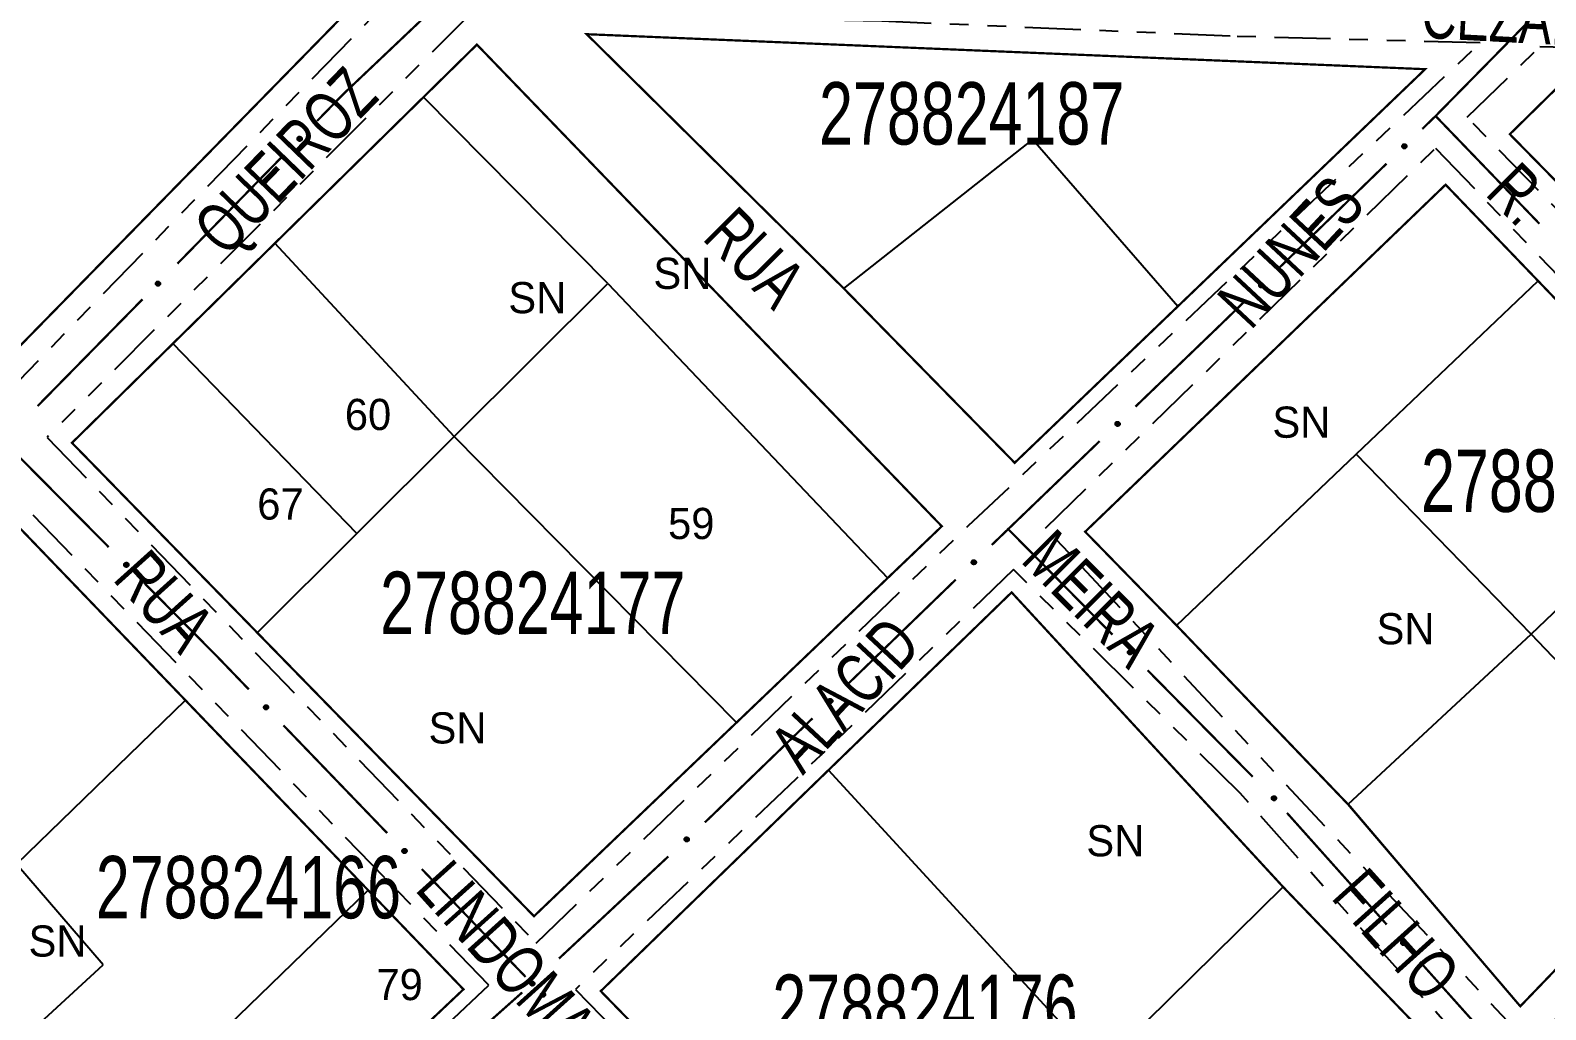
# Model space of a CAD drawing. Extents: x 203555 to 204724, y 4873703 to 4874787.
# Drawn here: x 203860 to 203981.5, y 4874256 to 4874334.5 of the extents above; entities that cross this region are included whole.
import ezdxf
from ezdxf.enums import TextEntityAlignment as Align

# ---------------------------------------------------------------- set-up
doc = ezdxf.new("R2010")
doc.units = 0
doc.header["$LTSCALE"] = 1.5
doc.header["$MEASUREMENT"] = 0
doc.linetypes.add('TRACO_25', pattern=[8, 3, -1, 1, -1, 1, -1])
for name, color, linetype in [('CD_MALHA_LOTES', 7, 'CONTINUOUS'), ('CD_TXT_QUADRA', 7, 'CONTINUOUS'), ('RU-QUADRA', 210, 'CONTINUOUS'), ('SV-EIXO-RUA-N-PAV', 6, 'CONTINUOUS'), ('SV-RUA-NAO-PAV', 7, 'CONTINUOUS'), ('SV-TXT-RUA-N-PAV', 7, 'CONTINUOUS'), ('Th_NmrPort', 1, 'CONTINUOUS')]:
    doc.layers.add(name, color=color, linetype=linetype)
doc.styles.add('ARIAL', font='ARIAL.SHX')

msp = doc.modelspace()

# ---------------------------------------------------------------- linework, layer by layer
at = {"layer": 'CD_MALHA_LOTES', "linetype": 'Continuous', "flags": 128}
for points in [[(203893.200002, 4874343.955575), (203824.637069, 4874273.919708)], [(203904.655196, 4874334.226836), (203925.279943, 4874313.830723)], [(203971.884347, 4874331.422369), (203904.655196, 4874334.226836)], [(203891.571604, 4874329.186409), (203895.849481, 4874333.393151)], [(203895.849481, 4874333.393151), (203910.413671, 4874318.306112), (203933.126473, 4874294.777928)], [(203952.061915, 4874312.417373), (203971.884347, 4874331.422369)], [(203978.672735, 4874326.209025), (203983.128644, 4874330.588056)], [(203879.657988, 4874317.4709), (203891.571604, 4874329.186409)], [(203906.340585, 4874314.247801), (203891.571604, 4874329.186409)], [(203925.279943, 4874313.830723), (203940.415735, 4874325.795951)], [(203940.415735, 4874325.795951), (203952.061915, 4874312.417373)], [(204013.588492, 4874290.680291), (203978.672735, 4874326.209025)], [(203944.622486, 4874294.341311), (203973.523222, 4874322.162892)], [(203973.523222, 4874322.162892), (203980.938029, 4874314.449555)], [(203871.473953, 4874309.422953), (203879.657988, 4874317.4709)], [(203894.013721, 4874301.965654), (203879.657988, 4874317.4709)], [(203894.013721, 4874301.965654), (203906.340585, 4874314.247801)], [(203906.340585, 4874314.247801), (203928.789664, 4874290.631695)], [(203966.34892, 4874300.549088), (203980.938029, 4874314.449555)], [(203980.938029, 4874314.449555), (203994.868806, 4874299.957907)], [(203938.970981, 4874299.866283), (203925.279943, 4874313.830723)], [(203952.061915, 4874312.417373), (203938.970981, 4874299.866283)], [(203871.473953, 4874309.422953), (203863.381709, 4874301.465272)], [(203886.212032, 4874294.192267), (203871.473953, 4874309.422953)], [(203863.381709, 4874301.465272), (203878.237977, 4874286.247139)], [(203886.212032, 4874294.192267), (203894.013721, 4874301.965654)], [(203916.666071, 4874279.040861), (203894.013721, 4874301.965654)], [(203951.950806, 4874286.830601), (203966.34892, 4874300.549088)], [(203980.378752, 4874286.1285), (203966.34892, 4874300.549088)], [(203872.479416, 4874280.829183), (203857.592425, 4874296.303203)], [(203933.126473, 4874294.777928), (203928.789664, 4874290.631695)], [(203878.237977, 4874286.247139), (203886.212032, 4874294.192267)], [(203951.950806, 4874286.830601), (203944.622486, 4874294.341311)], [(203980.378752, 4874286.1285), (203987.504586, 4874292.929445)], [(203928.789664, 4874290.631695), (203916.666071, 4874279.040861)], [(203924.038091, 4874275.228472), (203938.725425, 4874289.480021)], [(203938.725425, 4874289.480021), (203960.48979, 4874265.870202)], [(203900.428132, 4874263.516481), (203878.237977, 4874286.247139)], [(203965.698994, 4874272.488506), (203951.950806, 4874286.830601)], [(203965.698994, 4874272.488506), (203980.378752, 4874286.1285)], [(203994.267801, 4874271.628857), (203980.378752, 4874286.1285)], [(203858.921132, 4874267.703559), (203872.479416, 4874280.829183)], [(203872.479416, 4874280.829183), (203887.120728, 4874265.61053)], [(203916.666071, 4874279.040861), (203900.428132, 4874263.516481)], [(203905.780677, 4874257.51277), (203924.038091, 4874275.228472)], [(203945.86579, 4874251.46055), (203924.038091, 4874275.228472)], [(203979.511816, 4874256.296289), (203965.698994, 4874272.488506)], [(203994.267801, 4874271.628857), (203979.511816, 4874256.296289)], [(203865.873735, 4874259.628089), (203858.921132, 4874267.703559)], [(203873.284021, 4874252.188484), (203887.120728, 4874265.61053)], [(203887.120728, 4874265.61053), (203894.772014, 4874257.657536)], [(203945.86579, 4874251.46055), (203960.48979, 4874265.870202)], [(203960.48979, 4874265.870202), (203974.690797, 4874251.107733)], [(203852.050082, 4874246.892679), (203865.873735, 4874259.628089)], [(203894.772014, 4874257.657536), (203880.610414, 4874244.27095)], [(203928.835826, 4874233.854181), (203905.780677, 4874257.51277)]]:
    msp.add_lwpolyline(points, dxfattribs=at)
at = {"layer": 'RU-QUADRA', "linetype": 'Continuous', "const_width": 0.18, "flags": 128}
msp.add_lwpolyline([(203830.471254, 4874452.106836), (203865.747306, 4874446.957912), (203876.788056, 4874445.630853), (203887.691426, 4874444.320307), (203898.793381, 4874443.04344), (203899.726118, 4874412.7168), (203900.578315, 4874402.786014), (203901.573242, 4874392.707186), (203902.26671, 4874382.93282), (203905.585039, 4874343.114512), (203893.200002, 4874343.955575), (203824.637069, 4874273.919708)], dxfattribs=at)
for points in [[(203971.884347, 4874331.422369), (203904.655196, 4874334.226836), (203925.279943, 4874313.830723), (203938.970981, 4874299.866283)], [(203895.849481, 4874333.393151), (203879.657988, 4874317.4709), (203871.473953, 4874309.422953), (203863.381709, 4874301.465272), (203878.237977, 4874286.247139), (203900.428132, 4874263.516481), (203916.666071, 4874279.040861), (203933.126473, 4874294.777928), (203910.413671, 4874318.306112)], [(204044.129019, 4874329.216864), (203983.128644, 4874330.588056), (203978.672735, 4874326.209025), (203995.622335, 4874308.961859), (204013.588492, 4874290.680291), (204044.431059, 4874321.532972)], [(204008.67246, 4874285.5985), (203994.868806, 4874299.957907), (203980.938029, 4874314.449555), (203973.523222, 4874322.162892), (203944.622486, 4874294.341311), (203951.950806, 4874286.830601), (203965.698994, 4874272.488506), (203979.511816, 4874256.296289), (203994.267801, 4874271.628857), (204001.317471, 4874278.45256)], [(203866.421902, 4874230.858925), (203859.394606, 4874238.698846), (203852.050082, 4874246.892679), (203845.255002, 4874254.47353), (203837.855577, 4874263.036826), (203831.636477, 4874270.234142), (203857.592425, 4874296.303203), (203872.479416, 4874280.829183), (203887.120728, 4874265.61053), (203894.772014, 4874257.657536), (203880.610414, 4874244.27095)], [(203938.725425, 4874289.480021), (203924.038091, 4874275.228472), (203905.780677, 4874257.51277), (203928.835826, 4874233.854181), (203943.08798, 4874218.783937), (203958.894769, 4874234.951338), (203974.690797, 4874251.107733), (203960.48979, 4874265.870202)]]:
    msp.add_lwpolyline(points, close=True, dxfattribs=at)
at = {"layer": 'SV-EIXO-RUA-N-PAV', "const_width": 0.18}
for points in [[(203891.658212, 4874335.608728), (203885.852355, 4874330.104909)], [(203980.092444, 4874335.162023), (203973.080594, 4874328.032229)], [(203885.852355, 4874330.104909), (203885.213094, 4874329.498904)], [(203885.213094, 4874329.498904), (203883.03145, 4874327.269661)], [(203972.721895, 4874327.667497), (203971.653644, 4874326.631017)], [(203973.080594, 4874328.032229), (203972.721895, 4874327.667497)], [(203972.721895, 4874327.667497), (203981.049106, 4874319.027036)], [(203880.233708, 4874324.410877), (203871.840483, 4874315.834528)], [(203968.782848, 4874323.845604), (203960.170458, 4874315.489364)], [(203869.040115, 4874312.97832), (203860.628937, 4874304.419577)], [(203957.299662, 4874312.70395), (203955.864264, 4874311.311243)], [(203955.256515, 4874310.721571), (203948.660979, 4874304.374922)], [(203955.864264, 4874311.311243), (203955.256515, 4874310.721571)], [(203857.88156, 4874301.624), (203866.330656, 4874293.102687)], [(203945.778692, 4874301.601401), (203937.13183, 4874293.280836)], [(203938.378939, 4874294.621174), (203946.812639, 4874286.084624)], [(203869.147021, 4874290.262249), (203874.779751, 4874284.581373)], [(203934.249677, 4874290.507176), (203925.627563, 4874282.16097)], [(203874.779751, 4874284.581373), (203875.044546, 4874284.314315)], [(203875.044546, 4874284.314315), (203877.558248, 4874281.703932)], [(203949.623802, 4874283.239037), (203958.053444, 4874274.698478)], [(203880.332815, 4874278.822652), (203888.656515, 4874270.178809)], [(203922.753526, 4874279.378902), (203914.849921, 4874271.728213)], [(203914.849921, 4874271.728213), (203914.522428, 4874271.411199)], [(203960.80649, 4874271.798254), (203968.80105, 4874262.849119)], [(203914.522428, 4874271.411199), (203914.124584, 4874271.039878)], [(203911.200363, 4874268.310605), (203902.4277, 4874260.122786)], [(203891.431082, 4874267.297528), (203899.754782, 4874258.653686)], [(203971.467292, 4874259.867316), (203979.466063, 4874250.921945)], [(203899.48599, 4874257.412714), (203896.496353, 4874254.755259)]]:
    msp.add_lwpolyline(points, dxfattribs=at)
at = {"layer": 'SV-EIXO-RUA-N-PAV'}
for points in [[(203881.811748, 4874325.865963), (203881.812969, 4874325.81707), (203881.80402, 4874325.774799), (203881.786409, 4874325.741691), (203881.763217, 4874325.716492), (203881.736588, 4874325.693385), (203881.7046, 4874325.676012), (203881.664826, 4874325.664594), (203881.615788, 4874325.663025), (203881.573088, 4874325.675038), (203881.539706, 4874325.690568), (203881.512038, 4874325.713237), (203881.490024, 4874325.739482), (203881.473077, 4874325.773306), (203881.461899, 4874325.813726), (203881.461515, 4874325.863074), (203881.470572, 4874325.904455), (203881.488448, 4874325.936031), (203881.511414, 4874325.963702), (203881.538883, 4874325.986967), (203881.570382, 4874326.00384), (203881.611099, 4874326.015021), (203881.65981, 4874326.014755), (203881.701186, 4874326.006192), (203881.733004, 4874325.988765), (203881.759738, 4874325.965541), (203881.783239, 4874325.939114), (203881.802041, 4874325.907686), (203881.811748, 4874325.865963)], [(203970.39802, 4874325.259358), (203970.397975, 4874325.21045), (203970.387935, 4874325.168425), (203970.369473, 4874325.135784), (203970.345637, 4874325.111194), (203970.318418, 4874325.088784), (203970.285992, 4874325.072245), (203970.245935, 4874325.061859), (203970.196873, 4874325.061561), (203970.154499, 4874325.074675), (203970.121529, 4874325.091063), (203970.094458, 4874325.114441), (203970.07313, 4874325.141247), (203970.057064, 4874325.175499), (203970.046936, 4874325.216194), (203970.047829, 4874325.265536), (203970.057955, 4874325.306668), (203970.076641, 4874325.337771), (203970.100317, 4874325.364839), (203970.128379, 4874325.387384), (203970.160303, 4874325.403437), (203970.201296, 4874325.41356), (203970.249984, 4874325.412033), (203970.291124, 4874325.402402), (203970.322481, 4874325.384157), (203970.348604, 4874325.360249), (203970.371413, 4874325.333223), (203970.389396, 4874325.301319), (203970.39802, 4874325.259358)], [(203870.449629, 4874314.255513), (203870.450747, 4874314.206617), (203870.44171, 4874314.164365), (203870.424029, 4874314.131294), (203870.400785, 4874314.106145), (203870.374107, 4874314.083093), (203870.342083, 4874314.065787), (203870.302286, 4874314.054452), (203870.253244, 4874314.052986), (203870.21057, 4874314.065089), (203870.17722, 4874314.080688), (203870.1496, 4874314.103416), (203870.127641, 4874314.129707), (203870.110764, 4874314.163566), (203870.099671, 4874314.20401), (203870.099391, 4874314.253358), (203870.108535, 4874314.29472), (203870.126476, 4874314.326259), (203870.149501, 4874314.353882), (203870.177019, 4874314.377089), (203870.208552, 4874314.393896), (203870.249292, 4874314.404991), (203870.298003, 4874314.404623), (203870.339361, 4874314.395974), (203870.371143, 4874314.37848), (203870.397828, 4874314.3552), (203870.421273, 4874314.328723), (203870.44001, 4874314.297256), (203870.449629, 4874314.255513)], [(203958.914834, 4874314.117705), (203958.914789, 4874314.068796), (203958.904749, 4874314.026771), (203958.886287, 4874313.99413), (203958.862451, 4874313.96954), (203958.835233, 4874313.94713), (203958.802806, 4874313.930591), (203958.76275, 4874313.920206), (203958.713688, 4874313.919907), (203958.671313, 4874313.933021), (203958.638344, 4874313.94941), (203958.611272, 4874313.972788), (203958.589945, 4874313.999594), (203958.573878, 4874314.033845), (203958.56375, 4874314.074541), (203958.564644, 4874314.123882), (203958.574769, 4874314.165015), (203958.593456, 4874314.196118), (203958.617131, 4874314.223185), (203958.645193, 4874314.245731), (203958.677117, 4874314.261783), (203958.71811, 4874314.271906), (203958.766798, 4874314.270379), (203958.807938, 4874314.260749), (203958.839295, 4874314.242504), (203958.865419, 4874314.218595), (203958.888228, 4874314.191569), (203958.906211, 4874314.159665), (203958.914834, 4874314.117705)], [(203947.399695, 4874303.008466), (203947.399447, 4874302.959558), (203947.389234, 4874302.917575), (203947.370637, 4874302.885011), (203947.3467, 4874302.86052), (203947.319389, 4874302.838222), (203947.286894, 4874302.821817), (203947.246795, 4874302.811598), (203947.197732, 4874302.811501), (203947.155412, 4874302.824791), (203947.122511, 4874302.841315), (203947.095536, 4874302.864805), (203947.07432, 4874302.891699), (203947.058395, 4874302.926016), (203947.048435, 4874302.966754), (203947.049533, 4874303.016091), (203947.059828, 4874303.057181), (203947.078643, 4874303.088207), (203947.10243, 4874303.115176), (203947.130585, 4874303.137606), (203947.162575, 4874303.153526), (203947.20361, 4874303.163479), (203947.252291, 4874303.161751), (203947.293391, 4874303.151951), (203947.324672, 4874303.133576), (203947.350697, 4874303.10956), (203947.373394, 4874303.082439), (203947.391245, 4874303.050461), (203947.399695, 4874303.008466)], [(203867.715843, 4874291.862003), (203867.764749, 4874291.862488), (203867.806881, 4874291.852904), (203867.83972, 4874291.834797), (203867.864567, 4874291.811229), (203867.88727, 4874291.784255), (203867.90416, 4874291.75201), (203867.914979, 4874291.712068), (203867.91581, 4874291.663012), (203867.903155, 4874291.620498), (203867.887125, 4874291.587353), (203867.864042, 4874291.560029), (203867.837469, 4874291.538413), (203867.803394, 4874291.521976), (203867.76281, 4874291.511408), (203867.713462, 4874291.511766), (203867.672222, 4874291.521445), (203867.640918, 4874291.539794), (203867.613596, 4874291.563174), (203867.590747, 4874291.59099), (203867.57435, 4874291.622739), (203867.563783, 4874291.663619), (203867.564782, 4874291.712321), (203867.573966, 4874291.753563), (203867.59187, 4874291.785116), (203867.615494, 4874291.811497), (203867.642272, 4874291.834598), (203867.673979, 4874291.852926), (203867.715843, 4874291.862003)], [(203935.870547, 4874291.91438), (203935.870299, 4874291.865472), (203935.860086, 4874291.823489), (203935.841489, 4874291.790925), (203935.817551, 4874291.766434), (203935.790241, 4874291.744136), (203935.757746, 4874291.727731), (203935.717647, 4874291.717512), (203935.668584, 4874291.717415), (203935.626264, 4874291.730705), (203935.593363, 4874291.747229), (203935.566388, 4874291.770719), (203935.545171, 4874291.797613), (203935.529247, 4874291.83193), (203935.519287, 4874291.872668), (203935.520385, 4874291.922005), (203935.53068, 4874291.963095), (203935.549495, 4874291.994121), (203935.573282, 4874292.02109), (203935.601437, 4874292.04352), (203935.633427, 4874292.05944), (203935.674462, 4874292.069393), (203935.723143, 4874292.067665), (203935.764243, 4874292.057865), (203935.795524, 4874292.03949), (203935.821549, 4874292.015474), (203935.844246, 4874291.988354), (203935.862097, 4874291.956375), (203935.870547, 4874291.91438)], [(203948.195585, 4874284.841442), (203948.244492, 4874284.841839), (203948.286606, 4874284.832179), (203948.319412, 4874284.814012), (203948.344216, 4874284.790399), (203948.366871, 4874284.763384), (203948.383703, 4874284.731108), (203948.394449, 4874284.691148), (203948.395192, 4874284.64209), (203948.38246, 4874284.599599), (203948.366371, 4874284.566483), (203948.343238, 4874284.539201), (203948.316626, 4874284.517632), (203948.282521, 4874284.501257), (203948.241918, 4874284.490762), (203948.192571, 4874284.49121), (203948.151349, 4874284.500963), (203948.120078, 4874284.519368), (203948.092798, 4874284.542798), (203948.07, 4874284.570655), (203948.05366, 4874284.602433), (203948.043167, 4874284.643333), (203948.044254, 4874284.692033), (203948.053512, 4874284.733258), (203948.071473, 4874284.764779), (203948.095145, 4874284.791117), (203948.121964, 4874284.814169), (203948.153704, 4874284.83244), (203948.195585, 4874284.841442)], [(203878.925162, 4874280.443144), (203878.97407, 4874280.442915), (203879.016057, 4874280.432716), (203879.048628, 4874280.414131), (203879.073127, 4874280.390203), (203879.095435, 4874280.3629), (203879.111852, 4874280.330411), (203879.122086, 4874280.290316), (203879.122199, 4874280.241253), (203879.108925, 4874280.198928), (203879.092413, 4874280.166021), (203879.068933, 4874280.139038), (203879.042047, 4874280.117812), (203879.007735, 4874280.101874), (203878.967001, 4874280.0919), (203878.917664, 4874280.092979), (203878.87657, 4874280.10326), (203878.845537, 4874280.122064), (203878.818559, 4874280.145841), (203878.79612, 4874280.173988), (203878.780188, 4874280.205972), (203878.770219, 4874280.247003), (203878.77193, 4874280.295685), (203878.781716, 4874280.336789), (203878.800079, 4874280.368077), (203878.824085, 4874280.39411), (203878.851198, 4874280.416816), (203878.883169, 4874280.434679), (203878.925162, 4874280.443144)], [(203924.370343, 4874280.790774), (203924.370241, 4874280.741866), (203924.360152, 4874280.699853), (203924.341652, 4874280.667233), (203924.317787, 4874280.642671), (203924.290543, 4874280.620293), (203924.258097, 4874280.603791), (203924.218029, 4874280.593453), (203924.168966, 4874280.593211), (203924.126607, 4874280.606375), (203924.093657, 4874280.622801), (203924.066612, 4874280.646211), (203924.045316, 4874280.673042), (203924.029289, 4874280.707312), (203924.019209, 4874280.748019), (203924.02016, 4874280.797359), (203924.030333, 4874280.83848), (203924.049056, 4874280.869561), (203924.072763, 4874280.896601), (203924.100851, 4874280.919114), (203924.132794, 4874280.935129), (203924.173799, 4874280.945205), (203924.222485, 4874280.943621), (203924.263614, 4874280.933943), (203924.29495, 4874280.915661), (203924.321045, 4874280.891723), (203924.343822, 4874280.864669), (203924.361768, 4874280.832745), (203924.370343, 4874280.790774)], [(203959.748547, 4874273.147752), (203959.797412, 4874273.145693), (203959.838988, 4874273.133932), (203959.870841, 4874273.114141), (203959.894429, 4874273.089313), (203959.915699, 4874273.061195), (203959.930889, 4874273.028115), (203959.939616, 4874272.987665), (203959.937895, 4874272.938632), (203959.923047, 4874272.896833), (203959.905315, 4874272.864567), (203959.880842, 4874272.838481), (203959.853181, 4874272.818275), (203959.818297, 4874272.803632), (203959.777219, 4874272.795189), (203959.727956, 4874272.798113), (203959.687275, 4874272.809923), (203959.656968, 4874272.829875), (203959.630899, 4874272.854644), (203959.609527, 4874272.883611), (203959.594803, 4874272.916169), (203959.586376, 4874272.957544), (203959.589907, 4874273.006128), (203959.601223, 4874273.046836), (203959.620743, 4874273.077416), (203959.645707, 4874273.102532), (203959.67365, 4874273.124209), (203959.706267, 4874273.140864), (203959.748547, 4874273.147752)], [(203912.842622, 4874269.692803), (203912.841629, 4874269.643905), (203912.830777, 4874269.602082), (203912.811686, 4874269.569805), (203912.787378, 4874269.545681), (203912.759731, 4874269.523803), (203912.72699, 4874269.507895), (203912.68674, 4874269.498288), (203912.637681, 4874269.498939), (203912.595568, 4874269.512872), (203912.562923, 4874269.529896), (203912.536309, 4874269.553794), (203912.515505, 4874269.581008), (203912.500105, 4874269.615564), (203912.490768, 4874269.656449), (203912.492617, 4874269.705763), (203912.503537, 4874269.746692), (203912.522823, 4874269.777427), (203912.547018, 4874269.804031), (203912.575512, 4874269.826029), (203912.607741, 4874269.84146), (203912.648922, 4874269.850787), (203912.697571, 4874269.848317), (203912.738517, 4874269.837891), (203912.769515, 4874269.819042), (203912.79517, 4874269.794632), (203912.817451, 4874269.767169), (203912.834813, 4874269.734922), (203912.842622, 4874269.692803)], [(203890.023429, 4874268.918021), (203890.072337, 4874268.917791), (203890.114324, 4874268.907593), (203890.146895, 4874268.889008), (203890.171394, 4874268.865079), (203890.193701, 4874268.837777), (203890.210119, 4874268.805288), (203890.220353, 4874268.765193), (203890.220466, 4874268.71613), (203890.207192, 4874268.673805), (203890.19068, 4874268.640898), (203890.1672, 4874268.613914), (203890.140313, 4874268.592688), (203890.106002, 4874268.576751), (203890.065268, 4874268.566777), (203890.015931, 4874268.567856), (203889.974836, 4874268.578137), (203889.943804, 4874268.59694), (203889.916826, 4874268.620717), (203889.894387, 4874268.648864), (203889.878455, 4874268.680849), (203889.868486, 4874268.72188), (203889.870197, 4874268.770562), (203889.879983, 4874268.811665), (203889.898346, 4874268.842953), (203889.922352, 4874268.868986), (203889.949465, 4874268.891693), (203889.981436, 4874268.909556), (203890.023429, 4874268.918021)], [(203970.120451, 4874261.538693), (203970.169317, 4874261.536657), (203970.210898, 4874261.524915), (203970.242761, 4874261.505139), (203970.26636, 4874261.480322), (203970.287644, 4874261.452214), (203970.30285, 4874261.419141), (203970.311596, 4874261.378696), (203970.309897, 4874261.329662), (203970.295069, 4874261.287856), (203970.277353, 4874261.255581), (203970.252892, 4874261.229483), (203970.22524, 4874261.209265), (203970.190363, 4874261.194606), (203970.149289, 4874261.186143), (203970.100025, 4874261.189044), (203970.059338, 4874261.200835), (203970.029022, 4874261.220772), (203970.002941, 4874261.245529), (203969.981556, 4874261.274486), (203969.966816, 4874261.307037), (203969.95837, 4874261.348408), (203969.961877, 4874261.396994), (203969.973174, 4874261.437708), (203969.992681, 4874261.468296), (203970.017632, 4874261.493425), (203970.045565, 4874261.515115), (203970.078174, 4874261.531784), (203970.120451, 4874261.538693)], [(203900.465793, 4874258.136367), (203900.463613, 4874258.087508), (203900.451749, 4874258.045961), (203900.431879, 4874258.014157), (203900.406993, 4874257.990631), (203900.378822, 4874257.96943), (203900.345704, 4874257.954322), (203900.305233, 4874257.945695), (203900.256205, 4874257.947538), (203900.214443, 4874257.962489), (203900.18222, 4874257.980301), (203900.156195, 4874258.004838), (203900.136058, 4874258.03255), (203900.121502, 4874258.06747), (203900.11316, 4874258.108569), (203900.116206, 4874258.157824), (203900.128117, 4874258.198476), (203900.148143, 4874258.228733), (203900.172977, 4874258.254741), (203900.201997, 4874258.276041), (203900.234591, 4874258.290684), (203900.275987, 4874258.299009), (203900.324562, 4874258.295358), (203900.365243, 4874258.283941), (203900.395773, 4874258.264345), (203900.420828, 4874258.239319), (203900.442436, 4874258.211323), (203900.459009, 4874258.178664), (203900.465793, 4874258.136367)], [(203901.129859, 4874257.402518), (203901.178766, 4874257.402822), (203901.220862, 4874257.393082), (203901.253633, 4874257.374852), (203901.278392, 4874257.351192), (203901.300996, 4874257.324134), (203901.317766, 4874257.291826), (203901.328436, 4874257.251845), (203901.329085, 4874257.202786), (203901.316273, 4874257.160319), (203901.30012, 4874257.127234), (203901.276935, 4874257.099996), (203901.250282, 4874257.078479), (203901.216146, 4874257.062168), (203901.175523, 4874257.051751), (203901.126177, 4874257.052293), (203901.084973, 4874257.062125), (203901.053738, 4874257.080589), (203901.026502, 4874257.104071), (203901.003757, 4874257.131972), (203900.987478, 4874257.163781), (203900.977063, 4874257.2047), (203900.978243, 4874257.253398), (203900.98758, 4874257.294606), (203901.005601, 4874257.326092), (203901.029323, 4874257.352385), (203901.056186, 4874257.375386), (203901.087961, 4874257.393596), (203901.129859, 4874257.402518)]]:
    msp.add_lwpolyline(points, close=True, dxfattribs=at)
for points in [[(203881.570382, 4874326.00384), (203881.461515, 4874325.863074)], [(203881.611099, 4874326.015021), (203881.461899, 4874325.813726)], [(203881.588589, 4874326.003831), (203881.466801, 4874325.84427)], [(203881.633862, 4874326.011074), (203881.469251, 4874325.79605)], [(203881.552051, 4874325.991857), (203881.470181, 4874325.888692)], [(203881.538883, 4874325.986967), (203881.470572, 4874325.904455)], [(203881.65981, 4874326.014755), (203881.473077, 4874325.773306)], [(203881.678264, 4874326.009623), (203881.484109, 4874325.760508)], [(203881.701186, 4874326.006192), (203881.490024, 4874325.739482)], [(203881.714118, 4874325.995536), (203881.502784, 4874325.728868)], [(203881.733004, 4874325.988765), (203881.512038, 4874325.713237)], [(203881.744246, 4874325.975598), (203881.525234, 4874325.704987)], [(203881.759738, 4874325.965541), (203881.539706, 4874325.690568)], [(203881.769622, 4874325.948854), (203881.561151, 4874325.685111)], [(203881.783239, 4874325.939114), (203881.573088, 4874325.675038)], [(203881.789231, 4874325.920118), (203881.597959, 4874325.671999)], [(203881.802041, 4874325.907686), (203881.615788, 4874325.663025)], [(203881.805021, 4874325.887481), (203881.641428, 4874325.667644)], [(203881.811748, 4874325.865963), (203881.664826, 4874325.664594)], [(203881.811331, 4874325.839303), (203881.689585, 4874325.675883)], [(203881.812969, 4874325.81707), (203881.7046, 4874325.676012)], [(203881.807971, 4874325.792951), (203881.726081, 4874325.691716)], [(203881.80402, 4874325.774799), (203881.736588, 4874325.693385)], [(203970.201296, 4874325.41356), (203970.046936, 4874325.216194)], [(203970.160303, 4874325.403437), (203970.047829, 4874325.265536)], [(203970.178504, 4874325.402956), (203970.052627, 4874325.2466)], [(203970.223949, 4874325.409025), (203970.053828, 4874325.198334)], [(203970.249984, 4874325.412033), (203970.057064, 4874325.175499)], [(203970.141669, 4874325.391932), (203970.057156, 4874325.290921)], [(203970.128379, 4874325.387384), (203970.057955, 4874325.306668)], [(203970.268299, 4874325.406425), (203970.067761, 4874325.162419)], [(203970.291124, 4874325.402402), (203970.07313, 4874325.141247)], [(203970.303776, 4874325.391415), (203970.085611, 4874325.130306)], [(203970.322481, 4874325.384157), (203970.094458, 4874325.114441)], [(203970.333378, 4874325.370704), (203970.107436, 4874325.105852)], [(203970.348604, 4874325.360249), (203970.121529, 4874325.091063)], [(203970.358054, 4874325.343312), (203970.142826, 4874325.085053)], [(203970.371413, 4874325.333223), (203970.154499, 4874325.074675)], [(203970.376912, 4874325.314078), (203970.179283, 4874325.070993)], [(203970.389396, 4874325.301319), (203970.196873, 4874325.061561)], [(203970.391853, 4874325.281044), (203970.222624, 4874325.065514)], [(203970.39802, 4874325.259358), (203970.245935, 4874325.061859)], [(203970.396913, 4874325.232719), (203970.270978, 4874325.072504)], [(203970.397975, 4874325.21045), (203970.285992, 4874325.072245)], [(203970.392355, 4874325.186469), (203970.307872, 4874325.087387)], [(203970.387935, 4874325.168425), (203970.318418, 4874325.088784)], [(203870.208552, 4874314.393896), (203870.099391, 4874314.253358)], [(203870.249292, 4874314.404991), (203870.099671, 4874314.20401)], [(203870.226759, 4874314.393848), (203870.104637, 4874314.234543)], [(203870.272047, 4874314.400996), (203870.106987, 4874314.186318)], [(203870.190197, 4874314.381951), (203870.108111, 4874314.278958)], [(203870.177019, 4874314.377089), (203870.108535, 4874314.29472)], [(203870.298003, 4874314.404623), (203870.110764, 4874314.163566)], [(203870.316446, 4874314.399452), (203870.121769, 4874314.150745)], [(203870.339361, 4874314.395974), (203870.127641, 4874314.129707)], [(203870.352271, 4874314.38529), (203870.140378, 4874314.119065)], [(203870.371143, 4874314.37848), (203870.1496, 4874314.103416)], [(203870.382356, 4874314.365289), (203870.162779, 4874314.095138)], [(203870.397828, 4874314.3552), (203870.17722, 4874314.080688)], [(203870.407677, 4874314.338492), (203870.198654, 4874314.075187)], [(203870.421273, 4874314.328723), (203870.21057, 4874314.065089)], [(203870.427225, 4874314.309715), (203870.235434, 4874314.061998)], [(203870.44001, 4874314.297256), (203870.253244, 4874314.052986)], [(203870.442948, 4874314.277045), (203870.278894, 4874314.057551)], [(203870.449629, 4874314.255513), (203870.302286, 4874314.054452)], [(203870.449156, 4874314.228854), (203870.327068, 4874314.06569)], [(203870.450747, 4874314.206617), (203870.342083, 4874314.065787)], [(203870.445699, 4874314.182509), (203870.363597, 4874314.081446)], [(203870.44171, 4874314.164365), (203870.374107, 4874314.083093)], [(203958.71811, 4874314.271906), (203958.56375, 4874314.074541)], [(203958.677117, 4874314.261783), (203958.564644, 4874314.123882)], [(203958.695318, 4874314.261302), (203958.569441, 4874314.104947)], [(203958.740764, 4874314.267371), (203958.570643, 4874314.05668)], [(203958.766798, 4874314.270379), (203958.573878, 4874314.033845)], [(203958.658483, 4874314.250279), (203958.57397, 4874314.149267)], [(203958.645193, 4874314.245731), (203958.574769, 4874314.165015)], [(203958.785113, 4874314.264772), (203958.584575, 4874314.020766)], [(203958.807938, 4874314.260749), (203958.589945, 4874313.999594)], [(203958.820591, 4874314.249761), (203958.602425, 4874313.988652)], [(203958.839295, 4874314.242504), (203958.611272, 4874313.972788)], [(203958.850192, 4874314.22905), (203958.62425, 4874313.964198)], [(203958.865419, 4874314.218595), (203958.638344, 4874313.94941)], [(203958.874868, 4874314.201658), (203958.65964, 4874313.9434)], [(203958.888228, 4874314.191569), (203958.671313, 4874313.933021)], [(203958.893726, 4874314.172425), (203958.696097, 4874313.92934)], [(203958.906211, 4874314.159665), (203958.713688, 4874313.919907)], [(203958.908667, 4874314.13939), (203958.739438, 4874313.923861)], [(203958.914834, 4874314.117705), (203958.76275, 4874313.920206)], [(203958.913727, 4874314.091065), (203958.787792, 4874313.930851)], [(203958.914789, 4874314.068796), (203958.802806, 4874313.930591)], [(203958.909169, 4874314.044815), (203958.824686, 4874313.945733)], [(203958.904749, 4874314.026771), (203958.835233, 4874313.94713)], [(203947.20361, 4874303.163479), (203947.048435, 4874302.966754)], [(203947.162575, 4874303.153526), (203947.049533, 4874303.016091)], [(203947.180774, 4874303.15297), (203947.054252, 4874302.997136)], [(203947.226244, 4874303.158851), (203947.055254, 4874302.948865)], [(203947.252291, 4874303.161751), (203947.058395, 4874302.926016)], [(203947.143894, 4874303.142098), (203947.058964, 4874303.041437)], [(203947.130585, 4874303.137606), (203947.059828, 4874303.057181)], [(203947.270583, 4874303.156068), (203947.069038, 4874302.912893)], [(203947.293391, 4874303.151951), (203947.07432, 4874302.891699)], [(203947.305998, 4874303.140911), (203947.086755, 4874302.880706)], [(203947.324672, 4874303.133576), (203947.095536, 4874302.864805)], [(203947.335513, 4874303.120078), (203947.108479, 4874302.856162)], [(203947.350697, 4874303.10956), (203947.122511, 4874302.841315)], [(203947.360076, 4874303.092584), (203947.143782, 4874302.835217)], [(203947.373394, 4874303.082439), (203947.155412, 4874302.824791)], [(203947.378813, 4874303.063273), (203947.180181, 4874302.821007)], [(203947.391245, 4874303.050461), (203947.197732, 4874302.811501)], [(203947.393617, 4874303.030177), (203947.223499, 4874302.815349)], [(203947.399695, 4874303.008466), (203947.246795, 4874302.811598)], [(203947.398478, 4874302.981831), (203947.271881, 4874302.822139)], [(203947.399447, 4874302.959558), (203947.286894, 4874302.821817)], [(203947.393728, 4874302.9356), (203947.308836, 4874302.836869)], [(203947.389234, 4874302.917575), (203947.319389, 4874302.838222)], [(203867.563783, 4874291.663619), (203867.76281, 4874291.511408)], [(203867.564782, 4874291.712321), (203867.803394, 4874291.521976)], [(203867.568072, 4874291.686321), (203867.780595, 4874291.518494)], [(203867.570191, 4874291.730696), (203867.816356, 4874291.532814)], [(203867.573966, 4874291.753563), (203867.837469, 4874291.538413)], [(203867.57435, 4874291.622739), (203867.713462, 4874291.511766)], [(203867.574633, 4874291.640944), (203867.732344, 4874291.516769)], [(203867.584816, 4874291.766334), (203867.848274, 4874291.551011)], [(203867.586056, 4874291.60423), (203867.687977, 4874291.520817)], [(203867.590747, 4874291.59099), (203867.672222, 4874291.521445)], [(203867.59187, 4874291.785116), (203867.864042, 4874291.560029)], [(203867.605205, 4874291.796158), (203867.87249, 4874291.5731)], [(203867.615494, 4874291.811497), (203867.887125, 4874291.587353)], [(203867.632328, 4874291.821129), (203867.892904, 4874291.608714)], [(203867.642272, 4874291.834598), (203867.903155, 4874291.620498)], [(203867.661355, 4874291.840303), (203867.906568, 4874291.645321)], [(203867.673979, 4874291.852926), (203867.91581, 4874291.663012)], [(203867.694226, 4874291.855601), (203867.911577, 4874291.688718)], [(203867.715843, 4874291.862003), (203867.914979, 4874291.712068)], [(203867.742494, 4874291.861185), (203867.904063, 4874291.736994)], [(203867.764749, 4874291.862488), (203867.90416, 4874291.75201)], [(203867.78879, 4874291.857129), (203867.888782, 4874291.773724)], [(203867.806881, 4874291.852904), (203867.88727, 4874291.784255)], [(203935.674462, 4874292.069393), (203935.519287, 4874291.872668)], [(203935.633427, 4874292.05944), (203935.520385, 4874291.922005)], [(203935.651626, 4874292.058884), (203935.525104, 4874291.90305)], [(203935.697096, 4874292.064765), (203935.526106, 4874291.854779)], [(203935.723143, 4874292.067665), (203935.529247, 4874291.83193)], [(203935.614745, 4874292.048013), (203935.529816, 4874291.947351)], [(203935.601437, 4874292.04352), (203935.53068, 4874291.963095)], [(203935.741435, 4874292.061982), (203935.53989, 4874291.818807)], [(203935.764243, 4874292.057865), (203935.545171, 4874291.797613)], [(203935.77685, 4874292.046825), (203935.557606, 4874291.78662)], [(203935.795524, 4874292.03949), (203935.566388, 4874291.770719)], [(203935.806365, 4874292.025992), (203935.57933, 4874291.762076)], [(203935.821549, 4874292.015474), (203935.593363, 4874291.747229)], [(203935.830928, 4874291.998498), (203935.614634, 4874291.741131)], [(203935.844246, 4874291.988354), (203935.626264, 4874291.730705)], [(203935.849665, 4874291.969187), (203935.651032, 4874291.726921)], [(203935.862097, 4874291.956375), (203935.668584, 4874291.717415)], [(203935.864469, 4874291.936091), (203935.694351, 4874291.721263)], [(203935.870547, 4874291.91438), (203935.717647, 4874291.717512)], [(203935.869329, 4874291.887745), (203935.742733, 4874291.728053)], [(203935.870299, 4874291.865472), (203935.757746, 4874291.727731)], [(203935.86458, 4874291.841514), (203935.779688, 4874291.742783)], [(203935.860086, 4874291.823489), (203935.790241, 4874291.744136)], [(203948.043167, 4874284.643333), (203948.241918, 4874284.490762)], [(203948.044254, 4874284.692033), (203948.282521, 4874284.501257)], [(203948.047497, 4874284.666026), (203948.259716, 4874284.497816)], [(203948.049696, 4874284.710397), (203948.295503, 4874284.512072)], [(203948.053512, 4874284.733258), (203948.316626, 4874284.517632)], [(203948.05366, 4874284.602433), (203948.192571, 4874284.49121)], [(203948.053976, 4874284.620638), (203948.211462, 4874284.496178)], [(203948.064385, 4874284.746009), (203948.327454, 4874284.530211)], [(203948.065332, 4874284.583903), (203948.167103, 4874284.500307)], [(203948.07, 4874284.570655), (203948.151349, 4874284.500963)], [(203948.071473, 4874284.764779), (203948.343238, 4874284.539201)], [(203948.084828, 4874284.775796), (203948.35171, 4874284.552256)], [(203948.095145, 4874284.791117), (203948.366371, 4874284.566483)], [(203948.111996, 4874284.800719), (203948.372188, 4874284.587833)], [(203948.121964, 4874284.814169), (203948.38246, 4874284.599599)], [(203948.141058, 4874284.81984), (203948.385918, 4874284.624415)], [(203948.153704, 4874284.83244), (203948.395192, 4874284.64209)], [(203948.173956, 4874284.835079), (203948.391005, 4874284.667804)], [(203948.195585, 4874284.841442), (203948.394449, 4874284.691148)], [(203948.222233, 4874284.840575), (203948.383579, 4874284.716093)], [(203948.244492, 4874284.841839), (203948.383703, 4874284.731108)], [(203948.268523, 4874284.836435), (203948.368364, 4874284.752851)], [(203948.286606, 4874284.832179), (203948.366871, 4874284.763384)], [(203878.770219, 4874280.247003), (203878.967001, 4874280.0919)], [(203878.77193, 4874280.295685), (203879.007735, 4874280.101874)], [(203878.77484, 4874280.269639), (203878.984888, 4874280.098725)], [(203878.777607, 4874280.313979), (203879.020854, 4874280.112522)], [(203878.780188, 4874280.205972), (203878.917664, 4874280.092979)], [(203878.780737, 4874280.224171), (203878.936617, 4874280.097706)], [(203878.781716, 4874280.336789), (203879.042047, 4874280.117812)], [(203878.791622, 4874280.187295), (203878.892314, 4874280.102402)], [(203878.79275, 4874280.349399), (203879.053035, 4874280.130251)], [(203878.79612, 4874280.173988), (203878.87657, 4874280.10326)], [(203878.800079, 4874280.368077), (203879.068933, 4874280.139038)], [(203878.813573, 4874280.378922), (203879.077571, 4874280.151983)], [(203878.824085, 4874280.39411), (203879.092413, 4874280.166021)], [(203878.841058, 4874280.403495), (203879.098503, 4874280.187295)], [(203878.851198, 4874280.416816), (203879.108925, 4874280.198928)], [(203878.870363, 4874280.422243), (203879.1127, 4874280.223698)], [(203878.883169, 4874280.434679), (203879.122199, 4874280.241253)], [(203878.903453, 4874280.437059), (203879.118343, 4874280.267018)], [(203878.925162, 4874280.443144), (203879.122086, 4874280.290316)], [(203878.951797, 4874280.441937), (203879.111535, 4874280.315398)], [(203878.97407, 4874280.442915), (203879.111852, 4874280.330411)], [(203878.998029, 4874280.437204), (203879.096792, 4874280.352348)], [(203879.016057, 4874280.432716), (203879.095435, 4874280.3629)], [(203924.173799, 4874280.945205), (203924.019209, 4874280.748019)], [(203924.132794, 4874280.935129), (203924.02016, 4874280.797359)], [(203924.150994, 4874280.934627), (203924.024936, 4874280.778419)], [(203924.196447, 4874280.940643), (203924.026081, 4874280.730151)], [(203924.222485, 4874280.943621), (203924.029289, 4874280.707312)], [(203924.114146, 4874280.923647), (203924.029516, 4874280.822734)], [(203924.100851, 4874280.919114), (203924.030333, 4874280.83848)], [(203924.240793, 4874280.937992), (203924.039971, 4874280.69422)], [(203924.263614, 4874280.933943), (203924.045316, 4874280.673042)], [(203924.276253, 4874280.922941), (203924.057784, 4874280.662086)], [(203924.29495, 4874280.915661), (203924.066612, 4874280.646211)], [(203924.305831, 4874280.902195), (203924.07958, 4874280.637607)], [(203924.321045, 4874280.891723), (203924.093657, 4874280.622801)], [(203924.330474, 4874280.874775), (203924.114946, 4874280.616767)], [(203924.343822, 4874280.864669), (203924.126607, 4874280.606375)], [(203924.349299, 4874280.845519), (203924.151387, 4874280.602664)], [(203924.361768, 4874280.832745), (203924.168966, 4874280.593211)], [(203924.364201, 4874280.812467), (203924.194721, 4874280.597135)], [(203924.370343, 4874280.790774), (203924.218029, 4874280.593453)], [(203924.369205, 4874280.764136), (203924.243083, 4874280.604068)], [(203924.370241, 4874280.741866), (203924.258097, 4874280.603791)], [(203924.364593, 4874280.717891), (203924.279994, 4874280.618908)], [(203924.360152, 4874280.699853), (203924.290543, 4874280.620293)], [(203959.586376, 4874272.957544), (203959.777219, 4874272.795189)], [(203959.589907, 4874273.006128), (203959.818297, 4874272.803632)], [(203959.59184, 4874272.979991), (203959.795348, 4874272.80134)], [(203959.594803, 4874272.916169), (203959.727956, 4874272.798113)], [(203959.596033, 4874272.934335), (203959.747073, 4874272.802127)], [(203959.596264, 4874273.024196), (203959.831806, 4874272.813782)], [(203959.601223, 4874273.046836), (203959.853181, 4874272.818275)], [(203959.605531, 4874272.897077), (203959.702977, 4874272.808477)], [(203959.609527, 4874272.883611), (203959.687275, 4874272.809923)], [(203959.612722, 4874273.059025), (203959.864627, 4874272.830294)], [(203959.620743, 4874273.077416), (203959.880842, 4874272.838481)], [(203959.634634, 4874273.087749), (203959.889959, 4874272.851094)], [(203959.645707, 4874273.102532), (203959.905315, 4874272.864567)], [(203959.663019, 4874273.111276), (203959.912197, 4874272.885598)], [(203959.67365, 4874273.124209), (203959.923047, 4874272.896833)], [(203959.693004, 4874273.128915), (203959.927746, 4874272.921445)], [(203959.706267, 4874273.140864), (203959.937895, 4874272.938632)], [(203959.726626, 4874273.142483), (203959.935005, 4874272.964524)], [(203959.748547, 4874273.147752), (203959.939616, 4874272.987665)], [(203959.775118, 4874273.145549), (203959.930012, 4874273.013125)], [(203959.797412, 4874273.145693), (203959.930889, 4874273.028115)], [(203959.821141, 4874273.139091), (203959.916661, 4874273.0506)], [(203959.838988, 4874273.133932), (203959.915699, 4874273.061195)], [(203912.648922, 4874269.850787), (203912.490768, 4874269.656449)], [(203912.607741, 4874269.84146), (203912.492617, 4874269.705763)], [(203912.625929, 4874269.840626), (203912.497047, 4874269.686739)], [(203912.671484, 4874269.845814), (203912.497313, 4874269.638458)], [(203912.697571, 4874269.848317), (203912.500105, 4874269.615564)], [(203912.588887, 4874269.830318), (203912.502434, 4874269.730963)], [(203912.575512, 4874269.826029), (203912.503537, 4874269.746692)], [(203912.715774, 4874269.842355), (203912.510547, 4874269.60228)], [(203912.738517, 4874269.837891), (203912.515505, 4874269.581008)], [(203912.750954, 4874269.826661), (203912.527771, 4874269.569827)], [(203912.769515, 4874269.819042), (203912.536309, 4874269.553794)], [(203912.780149, 4874269.80538), (203912.549118, 4874269.544955)], [(203912.79517, 4874269.794632), (203912.562923, 4874269.529896)], [(203912.80429, 4874269.777515), (203912.584099, 4874269.523475)], [(203912.817451, 4874269.767169), (203912.595568, 4874269.512872)], [(203912.822578, 4874269.747921), (203912.620276, 4874269.508711)], [(203912.834813, 4874269.734922), (203912.637681, 4874269.498939)], [(203912.836876, 4874269.714604), (203912.663503, 4874269.502393)], [(203912.842622, 4874269.692803), (203912.68674, 4874269.498288)], [(203912.840999, 4874269.66619), (203912.711984, 4874269.508445)], [(203912.841629, 4874269.643905), (203912.72699, 4874269.507895)], [(203912.835546, 4874269.620037), (203912.749159, 4874269.52261)], [(203912.830777, 4874269.602082), (203912.759731, 4874269.523803)], [(203889.868486, 4874268.72188), (203890.065268, 4874268.566777)], [(203889.870197, 4874268.770562), (203890.106002, 4874268.576751)], [(203889.873107, 4874268.744516), (203890.083155, 4874268.573602)], [(203889.875874, 4874268.788855), (203890.119121, 4874268.587399)], [(203889.878455, 4874268.680849), (203890.015931, 4874268.567856)], [(203889.879004, 4874268.699048), (203890.034884, 4874268.572582)], [(203889.879983, 4874268.811665), (203890.140313, 4874268.592688)], [(203889.889889, 4874268.662171), (203889.990581, 4874268.577278)], [(203889.891017, 4874268.824276), (203890.151302, 4874268.605127)], [(203889.894387, 4874268.648864), (203889.974836, 4874268.578137)], [(203889.898346, 4874268.842953), (203890.1672, 4874268.613914)], [(203889.91184, 4874268.853799), (203890.175838, 4874268.62686)], [(203889.922352, 4874268.868986), (203890.19068, 4874268.640898)], [(203889.939325, 4874268.878371), (203890.19677, 4874268.662171)], [(203889.949465, 4874268.891693), (203890.207192, 4874268.673805)], [(203889.96863, 4874268.897119), (203890.210967, 4874268.698575)], [(203889.981436, 4874268.909556), (203890.220466, 4874268.71613)], [(203890.00172, 4874268.911935), (203890.21661, 4874268.741895)], [(203890.023429, 4874268.918021), (203890.220353, 4874268.765193)], [(203890.050064, 4874268.916813), (203890.209802, 4874268.790275)], [(203890.072337, 4874268.917791), (203890.210119, 4874268.805288)], [(203890.096296, 4874268.912081), (203890.195059, 4874268.827225)], [(203890.114324, 4874268.907593), (203890.193701, 4874268.837777)], [(203969.95837, 4874261.348408), (203970.149289, 4874261.186143)], [(203969.961877, 4874261.396994), (203970.190363, 4874261.194606)], [(203969.963823, 4874261.370858), (203970.167415, 4874261.192303)], [(203969.966816, 4874261.307037), (203970.100025, 4874261.189044)], [(203969.968037, 4874261.325203), (203970.11914, 4874261.193067)], [(203969.968226, 4874261.415065), (203970.203867, 4874261.204762)], [(203969.973174, 4874261.437708), (203970.22524, 4874261.209265)], [(203969.977553, 4874261.28795), (203970.07504, 4874261.199396)], [(203969.981556, 4874261.274486), (203970.059338, 4874261.200835)], [(203969.984667, 4874261.449902), (203970.236681, 4874261.22129)], [(203969.992681, 4874261.468296), (203970.252892, 4874261.229483)], [(203970.006566, 4874261.478636), (203970.262002, 4874261.242101)], [(203970.017632, 4874261.493425), (203970.277353, 4874261.255581)], [(203970.03494, 4874261.502177), (203970.284224, 4874261.276616)], [(203970.045565, 4874261.515115), (203970.295069, 4874261.287856)], [(203970.064917, 4874261.519829), (203970.299756, 4874261.31247)], [(203970.078174, 4874261.531784), (203970.309897, 4874261.329662)], [(203970.098532, 4874261.533413), (203970.306995, 4874261.355552)], [(203970.120451, 4874261.538693), (203970.311596, 4874261.378696)], [(203970.147023, 4874261.536502), (203970.301979, 4874261.404151)], [(203970.169317, 4874261.536657), (203970.30285, 4874261.419141)], [(203970.193049, 4874261.530066), (203970.28861, 4874261.441619)], [(203970.210898, 4874261.524915), (203970.287644, 4874261.452214)], [(203900.275987, 4874258.299009), (203900.11316, 4874258.108569)], [(203900.234591, 4874258.290684), (203900.116206, 4874258.157824)], [(203900.298421, 4874258.293489), (203900.119266, 4874258.090424)], [(203900.252754, 4874258.28941), (203900.120173, 4874258.138697)], [(203900.324562, 4874258.295358), (203900.121502, 4874258.06747)], [(203900.215473, 4874258.280004), (203900.126632, 4874258.182778)], [(203900.201997, 4874258.276041), (203900.128117, 4874258.198476)], [(203900.342615, 4874258.288956), (203900.131618, 4874258.053936)], [(203900.365243, 4874258.283941), (203900.136058, 4874258.03255)], [(203900.377403, 4874258.272412), (203900.148049, 4874258.021074)], [(203900.395773, 4874258.264345), (203900.156195, 4874258.004838)], [(203900.406072, 4874258.250428), (203900.168786, 4874257.995691)], [(203900.420828, 4874258.239319), (203900.18222, 4874257.980301)], [(203900.429529, 4874258.221986), (203900.203234, 4874257.973367)], [(203900.442436, 4874258.211323), (203900.214443, 4874257.962489)], [(203900.447093, 4874258.191957), (203900.239043, 4874257.95773)], [(203900.459009, 4874258.178664), (203900.256205, 4874257.947538)], [(203900.460578, 4874258.158301), (203900.282103, 4874257.950364)], [(203900.465793, 4874258.136367), (203900.305233, 4874257.945695)], [(203900.463524, 4874258.109801), (203900.330716, 4874257.955237)], [(203900.463613, 4874258.087508), (203900.345704, 4874257.954322)], [(203900.456952, 4874258.063795), (203900.368224, 4874257.968495)], [(203900.451749, 4874258.045961), (203900.378822, 4874257.96943)], [(203900.977063, 4874257.2047), (203901.175523, 4874257.051751)], [(203900.978243, 4874257.253398), (203901.216146, 4874257.062168)], [(203900.981436, 4874257.227386), (203901.193334, 4874257.058771)], [(203900.98372, 4874257.271752), (203901.229149, 4874257.072959)], [(203900.987478, 4874257.163781), (203901.126177, 4874257.052293)], [(203900.98758, 4874257.294606), (203901.250282, 4874257.078479)], [(203900.987829, 4874257.181985), (203901.145077, 4874257.057225)], [(203900.998477, 4874257.307336), (203901.261134, 4874257.091037)], [(203900.999115, 4874257.145229), (203901.100726, 4874257.061438)], [(203901.003757, 4874257.131972), (203901.084973, 4874257.062125)], [(203901.005601, 4874257.326092), (203901.276935, 4874257.099996)], [(203901.018977, 4874257.337084), (203901.285432, 4874257.113036)], [(203901.029323, 4874257.352385), (203901.30012, 4874257.127234)], [(203901.046192, 4874257.361955), (203901.305978, 4874257.148573)], [(203901.056186, 4874257.375386), (203901.316273, 4874257.160319)], [(203901.07529, 4874257.381021), (203901.319777, 4874257.185129)], [(203901.087961, 4874257.393596), (203901.329085, 4874257.202786)], [(203901.108218, 4874257.396197), (203901.324948, 4874257.228508)], [(203901.129859, 4874257.402518), (203901.328436, 4874257.251845)], [(203901.156506, 4874257.401601), (203901.317613, 4874257.276811)], [(203901.178766, 4874257.402822), (203901.317766, 4874257.291826)], [(203901.202787, 4874257.397373), (203901.302468, 4874257.313598)], [(203901.220862, 4874257.393082), (203901.300996, 4874257.324134)]]:
    msp.add_lwpolyline(points, dxfattribs=at)
at = {"layer": 'SV-RUA-NAO-PAV', "linetype": 'TRACO_25'}
for points in [[(203822.317373, 4874269.587844, 7.571764), (203849.187714, 4874296.245047, 7.951255), (203892.564674, 4874340.851186, 8.462405), (203907.237363, 4874341.113091, 8.609554), (203904.163343, 4874383.833308, 8.663767), (203900.866833, 4874423.513947, 8.361724), (203900.494273, 4874431.320286, 8.330745), (203900.412222, 4874436.803931, 8.261043), (203900.424903, 4874442.164667, 8.22232), (203900.67817, 4874448.3605, 8.175851)], [(204048.719647, 4874320.256498, 9.353045), (204014.437712, 4874287.30061, 9.353045), (203975.252495, 4874327.566506, 9.081981), (203981.070371, 4874333.23382, 8.973556), (204014.532476, 4874332.34717, 9.221386), (204044.247074, 4874331.822444, 9.035513), (204046.410797, 4874330.909329, 9.035513)], [(203861.687209, 4874225.991677, 7.285211), (203867.306989, 4874230.228487, 7.401381), (203896.812134, 4874257.990131, 8.005467), (203857.803156, 4874298.204603, 8.175851), (203825.419654, 4874266.01676, 7.471083)]]:
    msp.add_polyline3d(points, dxfattribs=at)
for points in [[(203861.3793, 4874301.90704, 8.214575), (203900.600404, 4874261.357511, 8.044191), (203935.25016, 4874294.810204, 8.671512), (203976.296422, 4874333.526452, 9.027768), (203956.26132, 4874334.068944, 9.058747), (203928.326296, 4874335.262244, 9.035513), (203895.434351, 4874335.976576, 8.60181)], [(203972.710655, 4874325.090447, 9.081981), (204011.633847, 4874284.6052, 9.081981), (204008.883556, 4874281.961292, 9.012279), (203980.26552, 4874253.222, 8.617299), (203941.446968, 4874294.635841, 8.741215)], [(203903.748854, 4874257.656369, 7.951255), (203943.770633, 4874216.728293, 8.07517), (203965.094268, 4874237.782831, 8.47015), (203977.703562, 4874250.275357, 8.60181), (203957.052636, 4874273.387649, 8.671512), (203938.870189, 4874291.301938, 8.648278), (203921.447556, 4874274.524971, 8.493383)]]:
    msp.add_polyline3d(points, close=True, dxfattribs=at)

# ---------------------------------------------------------------- texts
at = {"layer": 'CD_TXT_QUADRA', "style": 'ARIAL', "width": 0.7}
for s, p in [('278824187', (203923.28774, 4874325.380682)), ('278824186', (203971.555508, 4874295.929422)), ('278824177', (203888.092137, 4874286.144214)), ('278824166', (203865.292473, 4874263.349509)), ('278824176', (203919.539593, 4874253.840208))]:
    msp.add_text(s, height=5, dxfattribs=at).set_placement(p)
at = {"layer": 'SV-TXT-RUA-N-PAV', "style": 'ARIAL', "width": 0.7}
for s, rotation, p in [('CEZAR', 357, (203971.519591, 4874333.944823)), ('QUEIROZ', 46, (203875.742576, 4874316.259341)), ('R.', 315, (203976.605505, 4874321.368487)), ('NUNES', 47, (203957.902401, 4874310.425361)), ('RUA', 315, (203913.829106, 4874317.813581)), ('MEIRA', 315, (203939.359791, 4874291.959723)), ('RUA', 312, (203866.565021, 4874290.505443)), ('ALACID', 47, (203921.982133, 4874274.761666)), ('LINDOMAR', 312, (203890.803013, 4874265.621105)), ('FILHO', 312, (203964.244129, 4874264.974758))]:
    msp.add_text(s, height=4, rotation=rotation, dxfattribs=at).set_placement(p)
at = {"layer": 'Th_NmrPort', "color": 1}
for s, p in [('SN', (203910.002744, 4874315.057903)), ('SN', (203898.370299, 4874313.107061)), ('60', (203885.260484, 4874303.742908)), ('SN', (203959.635733, 4874303.125595)), ('67', (203878.237368, 4874296.563723)), ('59', (203911.178552, 4874295.002984)), ('SN', (203967.98575, 4874286.56448)), ('SN', (203891.97146, 4874278.615762)), ('SN', (203944.717561, 4874269.569967)), ('SN', (203859.90114, 4874261.529981)), ('79', (203887.794063, 4874258.041027))]:
    msp.add_text(s, height=2.5, dxfattribs=at).set_placement(p, align=Align.MIDDLE_LEFT)

doc.saveas('drawing.dxf')
